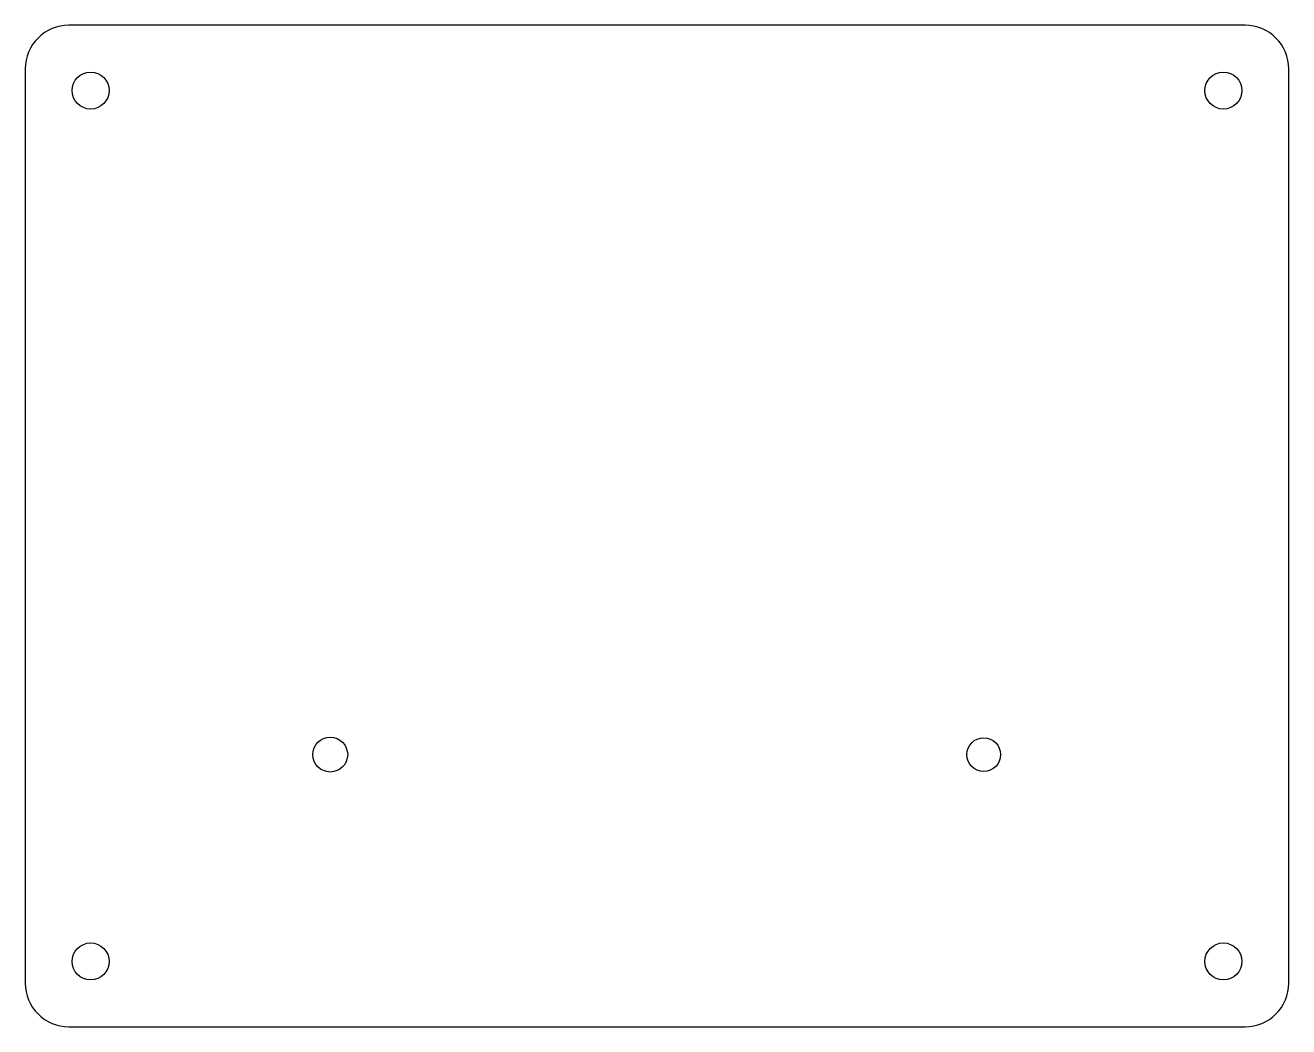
# Model space of a CAD drawing. Header units: millimetres. Extents: x 0 to 116, y 0 to 92.
import ezdxf

# ---------------------------------------------------------------- set-up
doc = ezdxf.new("R2010")
doc.units = ezdxf.units.MM
doc.layers.add('CUT', color=1, linetype='Continuous')

msp = doc.modelspace()

# ---------------------------------------------------------------- linework, layer by layer
at = {"layer": 'CUT'}
msp.add_lwpolyline([(4, 0), (112, 0, 0.414214), (116, 4), (116, 88, 0.414214), (112, 92), (4, 92, 0.414214), (0, 88), (0, 4, 0.414214)], format="xyb", close=True, dxfattribs=at)
for centre, radius in [((6, 86), 1.7), ((110, 86), 1.7), ((28, 25), 1.6), ((88, 25), 1.55), ((6, 6), 1.7), ((110, 6), 1.7)]:
    msp.add_circle(centre, radius, dxfattribs=at)

doc.saveas('drawing.dxf')
